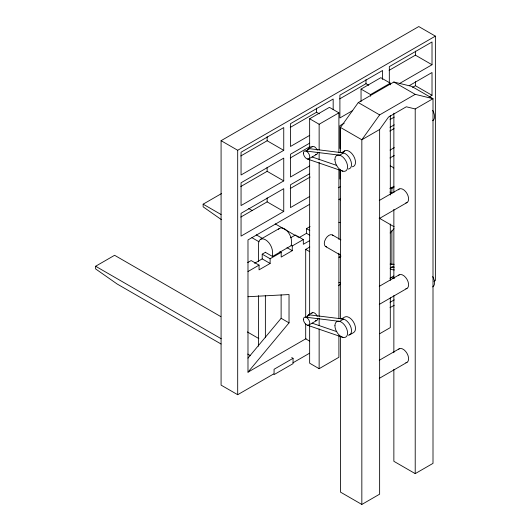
<?xml version="1.0" encoding="UTF-8"?>
<svg xmlns="http://www.w3.org/2000/svg" width="531" height="531" viewBox="0 0 531 531"><rect width="100%" height="100%" fill="white"/><g stroke="black" fill="none" stroke-linecap="round" stroke-linejoin="round"><path stroke-width="0.8" d="M340.49 152.311L340.49 127.447L358.279 102.563L393.863 82.02L411.658 86.354L433.004 98.686L433.004 463.364L415.215 473.632L393.863 461.306L393.863 369.31M415.215 94.345L379.632 114.888L361.837 139.772L361.837 504.45L379.632 494.175L379.632 129.498L388.526 117.059L406.321 106.784L415.215 108.955L433.004 98.686L415.215 94.345L393.863 82.02M247.97 358.12L281.125 318.295L281.125 294.844M309.646 204.335L247.984 239.939L247.984 372.171L289.03 322.861L289.03 294.552L247.984 296.729M390.139 232.983L394.022 228.702M273.598 373.977L237.689 394.706L221.082 385.121L221.082 140.682L418.773 26.55L435.38 36.135L435.38 280.574L433.94 281.403M221.082 140.682L237.689 150.273L435.38 36.135M240.815 155.961L267.139 140.761L283.746 150.353L283.746 127.566L241.054 152.218L241.054 174.998L283.746 150.353M290.238 127.433L316.562 112.227L319.33 113.826M339.661 98.899L365.985 83.699L368.753 85.292M389.084 70.364L415.408 55.164L432.015 64.749L432.015 41.962L389.323 66.614L389.323 82.889M309.646 148.6L309.646 118.771L329.419 107.355L338.904 112.837L338.904 152.47M361.047 101.527L361.047 89.095L380.813 77.685L390.305 83.161L390.305 84.821M309.646 118.771L319.138 124.247L338.904 112.837M361.047 89.095L370.538 94.578L390.305 83.161M309.686 135.372L290.477 146.47L290.477 123.683L333.169 99.031L333.169 109.612M352.703 110.541L339.9 117.935L339.9 95.149L382.592 70.497L382.592 79.451M399.285 83.646L432.015 64.749M221.049 344.002L117.159 284.019L95.62 268.918L95.62 266.25L114.596 255.292L220.803 316.609M221.321 219.582L203.147 206.838L203.147 204.169L221.427 193.616M309.686 143.144L290.477 154.236L290.477 177.022L309.686 165.931M344.168 123.238L339.9 125.701L339.9 148.488M409.242 85.664L432.015 72.515L432.015 95.301L429.167 96.947M240.815 186.52L267.139 171.321L283.746 180.905L283.746 158.119L241.054 182.77L241.054 205.557L283.746 180.905M290.238 157.986L310.157 146.483M412.56 87.363L415.408 85.717L432.015 95.301M308.319 148.846L312.268 146.563M343.57 152.908L309.732 148.72L305.783 151.003L339.621 155.191L343.57 152.908A8.947 5.164 60 0 1 351.051 161.484A8.947 5.164 60 0 1 348.369 169.057M308.836 158.875L316.741 154.309M390.033 119.541L394.301 117.079M379.632 129.498L361.837 139.772L340.49 127.447M341.393 152.782L344.692 150.877M309.686 173.697L290.477 184.788L290.477 207.575L309.686 196.483M390.033 127.314L394.301 124.845M240.815 217.073L267.139 201.873L283.746 211.457L283.746 188.671L241.054 213.323L241.054 236.109L283.746 211.457M290.238 188.538L310.157 177.035M389.794 131.057L394.062 128.595M390.033 150.094L394.301 147.631M338.327 187.782L340.477 186.54M389.953 157.972L394.254 155.49M260.562 239.302L279.545 228.343M340.311 198.72L338.904 199.53L340.49 199.835M247.685 262.56L251.143 260.562L259.055 265.128L259.055 269.848L270.12 263.456L270.12 258.736L281.191 252.344L281.191 257.07L292.262 250.678L292.262 245.953L303.327 239.561L303.327 244.293L309.553 240.696M270.12 263.456L262.214 258.889L262.214 254.17L265.673 252.172M290.576 237.795L295.422 235.001L303.327 239.561M309.785 235.24L306.487 233.335L306.487 228.609L310.058 226.545M254.608 263.283L262.214 258.889M298.88 237.729L306.487 233.335M265.374 252.344L272.489 256.453L291.466 245.495L291.466 240.935A9.883 5.702 60 0 0 286.289 230.149A9.883 5.702 60 0 0 278.43 229.372M389.86 188.691L394.075 186.255M247.984 271.514L259.055 265.128M390.557 187.682L391.878 188.439L393.956 187.244M390.491 193.981L391.878 193.184L391.878 188.439M379.247 200.512L399.173 189.009M305.697 316.483L305.697 249.364L309.805 246.995M379.247 218.593L406.998 202.57M340.968 256.081L338.904 257.276L340.49 257.575M308.319 315.029L312.268 312.746M343.57 319.091L309.732 314.903L305.783 317.186L339.621 321.374L343.57 319.091A8.947 5.164 60 0 1 351.051 327.667A8.947 5.164 60 0 1 348.369 335.24M390.126 268.487L392.761 266.967L394.374 267.166M308.836 325.058L316.741 320.492M389.887 278.264L393.843 275.981M379.247 286.348L399.173 274.839M247.984 372.171L306.062 338.639M341.393 318.965L344.692 317.06A8.947 5.164 60 0 1 353.639 322.224A8.947 5.164 60 0 1 353.639 332.559L349.683 334.835M379.247 304.422L406.998 288.399M293.052 358.319L274.069 369.277L274.069 374.614L293.052 363.655L293.052 358.319L291.711 357.549M390.033 302.325L394.254 299.889M292.993 362.779L309.513 353.241M390.033 307.661L394.254 305.232M309.646 325.921L309.646 363.204L319.138 368.687L338.904 357.27L338.904 335.864M379.718 333.707L390.305 327.594L390.305 297.765M379.247 360.303L399.173 348.801M379.247 378.384L406.998 362.361M390.086 264.093L394.188 264.285M390.424 269.449L394.447 269.947M338.904 222.323L340.49 222.628M338.904 282.339L340.49 282.645M312.142 156.984L336.82 165.466M307.416 159.001L342.893 171.194M391.221 277.514L394.301 278.576M312.142 323.167L336.82 331.649M307.416 325.184L342.893 337.377M358.279 102.563L379.632 114.888M389.9 192.043L391.878 193.184M379.2 218.128L394.148 226.757M332.379 234.948L340.915 239.879M306.487 228.609L309.785 230.507M325.669 246.57L340.61 255.199M248.681 208.544L252.265 210.615M275.231 223.87L295.322 235.472M296.756 236.302L298.19 237.131M305.697 249.364L309.706 251.687M290.942 245.196L292.262 245.953M286.986 247.632L292.262 250.678M203.147 204.169L221.088 214.524M256.254 234.828L262.712 238.558M279.87 251.581L281.191 252.344M251.913 237.662L259.075 241.797M262.214 254.17L270.12 258.736M281.125 318.295L289.03 322.861M309.706 341.167L305.697 338.851L305.697 323.937M247.353 331.941L258.836 338.566M95.62 266.25L221.201 338.751M247.751 354.084L250.625 355.737M361.837 504.45L340.49 492.124L340.49 336.309M415.408 51.095L415.408 55.164M415.408 81.648L415.408 85.717M415.215 108.955L415.215 473.632M393.863 113.203L393.863 192.773M393.863 209.347L393.863 278.138M393.863 295.541L393.863 352.73M391.878 230.706L391.878 264.69M390.305 115.479L390.305 195.023M390.305 224.022L390.305 280.368M370.538 94.578L370.538 96.224M365.985 79.63L365.985 83.699M340.49 170.544L340.49 318.899M339.9 169.276L339.9 179.04M338.904 169.807L338.904 239.388M338.904 253.207L338.904 318.567M319.138 124.247L319.138 149.934M319.138 152.424L319.138 159.877M319.138 162.367L319.138 316.483M319.138 318.142L319.138 325.596M319.138 328.915L319.138 368.687M316.562 108.158L316.562 112.227M309.646 159.373L309.646 314.319M272.489 256.453L272.489 251.886A9.883 5.702 60 0 0 265.507 239.786A9.883 5.702 60 0 0 258.517 243.822L258.517 261.65M267.139 136.693L267.139 140.761M267.139 167.252L267.139 171.321M267.139 197.804L267.139 201.873M265.374 295.448L265.374 337.729M258.517 295.641L258.517 346.205M237.689 150.273L237.689 394.706M326.651 246.875A6.711 3.876 -60 0 1 325.669 238.824A6.711 3.876 -60 0 1 333.129 235.651M343.683 151.806A8.947 5.164 60 0 1 353.639 156.041A8.947 5.164 60 0 1 352.325 166.774M307.495 150.007A4.474 2.582 60 0 1 309.732 148.72M317.671 152.264A4.474 2.582 60 0 1 315.328 154.435M311.77 147.027A4.474 2.582 60 0 1 317.246 150.193M432.712 110.388A8.947 5.164 60 0 1 432.712 120.716M307.495 316.191A4.474 2.582 60 0 1 309.732 314.903M317.671 318.447A4.474 2.582 60 0 1 315.328 320.618M311.77 313.21A4.474 2.582 60 0 1 317.246 316.376M432.712 276.571A8.947 5.164 60 0 1 432.712 286.899M390.843 267.558A4.474 2.582 60 0 1 393.584 267.312M398.296 189.826A7.826 4.52 60 0 1 406.998 193.53A7.826 4.52 60 0 1 405.857 202.922M398.296 275.655A7.826 4.52 60 0 1 406.998 279.359A7.826 4.52 60 0 1 405.857 288.751M398.296 349.617A7.826 4.52 60 0 1 406.998 353.321A7.826 4.52 60 0 1 405.857 362.713M340.603 283.362A8.947 5.164 -60 0 1 338.698 285.731M390.199 165.984A9.883 5.702 60 0 1 393.816 168.068M334.928 159.539A8.947 5.164 60 0 0 344.42 171.34A8.947 5.164 60 0 0 344.42 158.689A8.947 5.164 60 0 0 334.928 159.539M303.433 153.174A4.474 2.582 60 0 0 308.179 159.081A4.474 2.582 60 0 0 308.179 152.749A4.474 2.582 60 0 0 303.433 153.174M334.928 325.722A8.947 5.164 60 0 0 344.42 337.524A8.947 5.164 60 0 0 344.42 324.872A8.947 5.164 60 0 0 334.928 325.722M303.433 319.357A4.474 2.582 60 0 0 308.179 325.264A4.474 2.582 60 0 0 308.179 318.932A4.474 2.582 60 0 0 303.433 319.357"/></g></svg>
